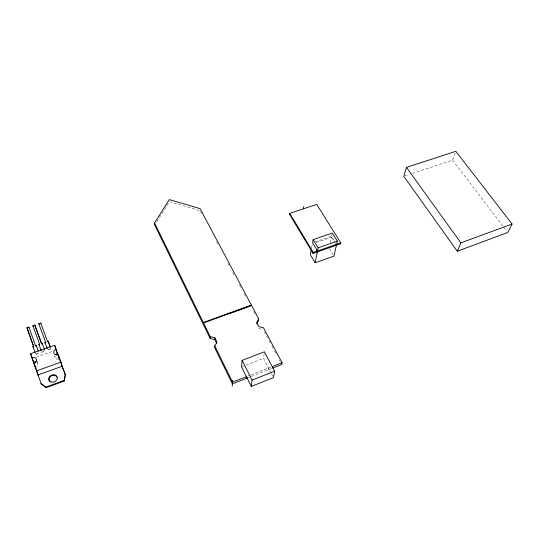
<?xml version="1.0" encoding="UTF-8"?>
<svg xmlns="http://www.w3.org/2000/svg" width="539" height="539" viewBox="0 0 539 539"><rect width="100%" height="100%" fill="white"/><g stroke="black" fill="none" stroke-linecap="round" stroke-linejoin="round"><path stroke-width="0.4" stroke-dasharray="2.69 2.02" d="M271.232 373.197L263.537 358.408L264.305 352.654M268.281 369.794L268.543 368.029M311.643 247.657L312.229 244.538M330.212 242.658L331.411 237.18L316.346 242.382M334.133 240.253L331.62 236.217L331.963 234.627M412.416 173.41L452.565 160.164L455.839 151.297M156.93 221.536L169.354 201.687L199.275 210.493M247.947 376.067L250.237 375.171M250.999 374.874L270.794 367.147M248.519 377.522L250.797 376.633M251.558 376.337L271.272 368.629M242.28 366.601L245.319 365.429M246.074 365.139L263.537 358.408M36.066 357.168L52.222 351.482M42.258 351.522L44.858 350.606L45.047 351.226L41.793 352.371L41.604 351.751M35.776 354.48L39.044 353.335L38.848 352.715L35.574 353.86L35.776 354.48L35.244 352.998M51.03 349.124L47.789 350.262L47.607 349.643L50.848 348.504L51.03 349.124L50.484 347.655M314.944 241.971L331.62 236.217M404.546 176.004L409.269 174.447M258.673 328.568L262.439 329.41M452.565 160.164L503.258 226.495M503.77 227.162L506.808 231.143M331.411 237.18L334.753 242.557M335.177 243.224L336.43 245.238M329.43 248.802L333.115 254.792M200.461 211.463L201.64 213.693M216.631 241.903L217.81 244.133M228.064 263.436L229.25 265.666M232.794 272.35L233.98 274.573M239.498 284.969L240.684 287.199M244.234 293.883L245.413 296.106M253.694 311.697L255.27 314.668M264.379 331.815L267.539 337.758M269.116 340.736L270.302 342.966M271.878 345.944L273.064 348.174M274.647 351.145L277.012 355.605M279.384 360.065L280.172 361.554M271.616 373.931L272.768 376.148M37.11 361.42L37.804 363.542M54.675 355.989L55.086 357.411M36.861 362.316A3.578 2.951 -19.5 0 1 36.268 367.12M58.535 359.196A3.517 2.924 -17.3 0 1 55.018 355.881"/><path stroke-width="0.81" d="M216.644 343.37L214.872 339.765L210.156 338.431L210.203 336.579L154.572 223.011L169.259 199.578L200.077 208.64L258.646 318.731L258.43 320.611L256.786 323.737M214.872 339.765L214.933 337.919L210.203 336.579M214.933 337.919L217.069 342.252L214.758 345.87L214.69 347.702L232.37 383.835L247.758 377.819M232.188 386.227L232.626 380.339M242.112 360.375L241.519 366.891L251.309 386.402L273.536 377.623L274.567 371.216L264.413 351.832L242.112 360.375L252.043 380.056L251.309 386.402M246.242 378.412L246.417 376.66L232.498 382.09L214.758 345.87M289.712 213.35L289.571 214.333L313.058 253.411L340.608 243.776L340.837 242.819L316.743 204.443L289.712 213.35L313.24 252.454L313.058 253.411M303.302 208.869L303.666 206.686M258.646 318.731L256.665 322.49L258.888 326.701L263.43 327.725L282.059 362.754L281.756 364.532L272.774 368.043M311.347 249.22L310.309 254.684L315.153 262.769L333.937 256.126L337.374 241.128L332.307 233.043L313.159 239.626L312.559 242.793L317.511 250.965M315.153 262.769L318.138 247.819L313.159 239.626M56.171 349.205A3.544 2.944 -17 0 0 53.86 353.139A3.544 2.944 -17 0 0 58.232 354.716L59.431 358.981L54.688 345.243L30.595 353.678L41.294 384.091L46.044 387.703L64.202 381.08L65.313 374.686L62.16 366.264L38.053 374.922M64.202 381.08L65.313 374.686M406.46 167.407L403.758 176.26L457.274 251.221L507.826 232.464L512.05 224.035L455.839 151.297L406.46 167.407L460.892 242.86L457.274 251.221M252.043 380.056L274.567 371.216M272.296 366.56L282.059 362.754M203.54 322.969L251.511 305.33M460.892 242.86L512.05 224.035M41.294 384.091L41.085 383.478L45.849 387.09L64.026 380.46M203.304 322.497L251.39 305.094M251.632 305.559L228.57 313.907L228.091 312.97M38.262 375.548L36.679 370.819L61.008 362.12L58.232 354.716M33.573 346.213L33.775 346.84L33.115 347.062L32.913 346.442L33.573 346.213L26.95 327.759L28.87 327.106L35.513 345.539L36.174 345.31L38.309 351.233M39.765 344.751L39.111 344.98L38.916 344.354L39.569 344.125L32.886 325.738L34.799 325.091L41.51 343.451L42.163 343.228L44.589 349.865M45.734 342.676L45.081 342.905L44.892 342.278L45.545 342.049L38.795 323.73L40.701 323.083L47.472 341.382L48.126 341.153L50.302 347.035M318.138 247.819L337.374 241.128M35.715 346.159L36.369 345.93L36.174 345.31M41.698 344.077L42.352 343.855L42.163 343.228M47.654 342.009L48.308 341.78L48.126 341.153M313.24 252.454L340.837 242.819M316.494 250.561L317.316 251.922M210.156 338.431L154.713 225.086L154.572 223.011M56.352 350.889L57.774 354.702M58.347 356.225L65.489 375.312M48.308 341.78L50.215 346.921M44.892 342.278L47.25 348.794M41.422 343.316L34.799 325.091M38.916 344.354L41.26 350.889M33.775 346.84L26.95 327.759M32.913 346.442L35.042 352.378M30.595 353.678L33.452 361.959A3.578 2.951 -19.5 0 1 36.12 361.932M32.023 357.701A3.611 2.971 -19.3 0 1 36.416 359.297A3.611 2.971 -19.3 0 1 34.011 363.299L36.679 370.819M34.011 363.299L35.426 367.524M45.849 387.09L46.044 387.703M28.87 327.106L29.079 327.739M32.886 325.738L33.088 326.378M38.795 323.73L38.983 324.37M40.701 323.083L40.89 323.723M54.688 345.243L56.063 350.128M61.008 362.12L62.342 366.897M49.575 381.383A4.359 3.658 -19.7 0 1 51.434 375.845A4.359 3.658 -19.7 0 1 57.302 377.569M55.861 354.446A3.517 2.924 -17.3 0 1 57.377 353.496M51.016 381.929A4.366 3.665 -19.7 0 0 57.309 377.886A4.366 3.665 -19.7 0 0 50.74 375.508A4.366 3.665 -19.7 0 0 51.016 381.929"/></g></svg>
